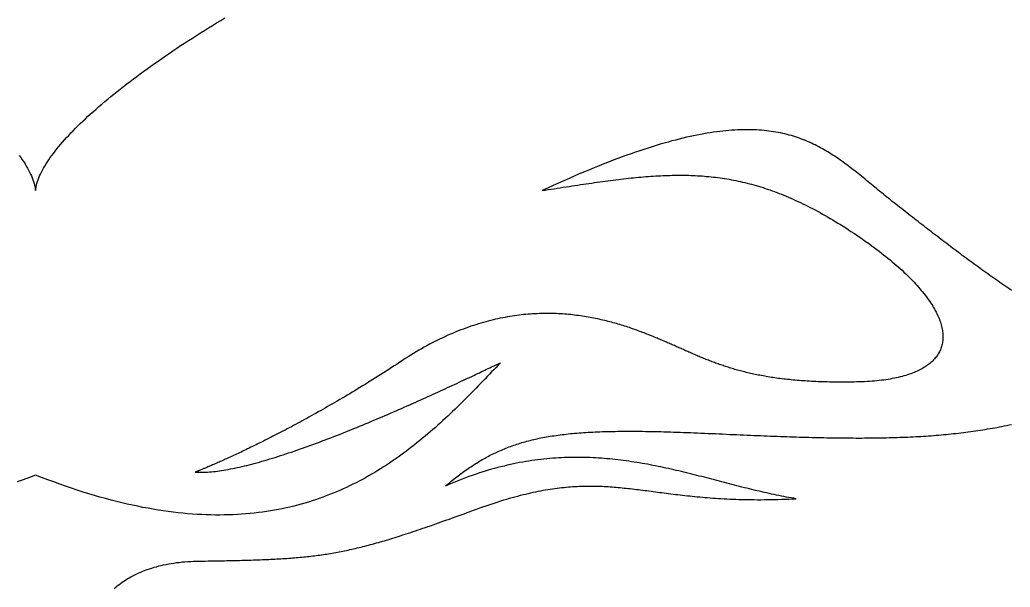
# Model space of a CAD drawing. Extents: x 5 to 105, y 2 to 136.
# Drawn here: x 54.73 to 72.32, y 102.6 to 112.68 of the extents above; entities that cross this region are included whole.
import ezdxf

# ---------------------------------------------------------------- set-up
doc = ezdxf.new("R2010")
doc.units = 0
doc.layers.get('0').update_dxf_attribs({"linetype": 'CONTINUOUS'})

msp = doc.modelspace()

# ---------------------------------------------------------------- linework, layer by layer
at = {"color": 7}
msp.add_lwpolyline([(55.0071, 109.6474), (55.0071, 109.6474)], close=True, dxfattribs=at)
for points in [[(55.0071, 109.647, 0), (55.0111, 109.678, 0), (55.0166, 109.709, 0), (55.0235, 109.741, 0), (55.0319, 109.773, 0), (55.0418, 109.806, 0), (55.0531, 109.839, 0), (55.0659, 109.873, 0), (55.08, 109.907, 0), (55.0955, 109.941, 0), (55.1125, 109.976, 0), (55.1307, 110.012, 0), (55.1503, 110.048, 0), (55.1713, 110.084, 0), (55.1935, 110.12, 0), (55.2171, 110.157, 0), (55.2419, 110.195, 0), (55.268, 110.233, 0), (55.2954, 110.271, 0), (55.324, 110.309, 0), (55.3538, 110.348, 0), (55.3849, 110.387, 0), (55.4171, 110.427, 0), (55.4506, 110.467, 0), (55.4851, 110.507, 0), (55.5209, 110.548, 0), (55.5578, 110.588, 0), (55.5958, 110.629, 0), (55.6349, 110.671, 0), (55.675, 110.712, 0), (55.7163, 110.754, 0), (55.7586, 110.796, 0), (55.802, 110.839, 0), (55.8464, 110.881, 0), (55.8919, 110.924, 0), (55.9383, 110.967, 0), (55.9857, 111.01, 0), (56.0341, 111.054, 0), (56.0834, 111.097, 0), (56.1337, 111.141, 0), (56.1849, 111.185, 0), (56.237, 111.229, 0), (56.2901, 111.274, 0), (56.344, 111.318, 0), (56.3987, 111.363, 0), (56.4544, 111.407, 0), (56.5108, 111.452, 0), (56.5681, 111.497, 0), (56.6262, 111.542, 0), (56.6851, 111.587, 0), (56.7447, 111.632, 0), (56.8052, 111.677, 0), (56.8663, 111.723, 0), (56.9282, 111.768, 0), (56.9908, 111.813, 0), (57.0542, 111.859, 0), (57.1182, 111.904, 0), (57.1829, 111.95, 0), (57.2482, 111.995, 0), (57.3142, 112.041, 0), (57.3808, 112.086, 0), (57.448, 112.132, 0), (57.5158, 112.177, 0), (57.5843, 112.223, 0), (57.6532, 112.268, 0), (57.7228, 112.313, 0), (57.7928, 112.358, 0), (57.8634, 112.404, 0), (57.9345, 112.449, 0), (58.0061, 112.494, 0), (58.0782, 112.538, 0), (58.1507, 112.583, 0), (58.2237, 112.628, 0), (58.2971, 112.672, 0), (58.371, 112.717, 0)], [(70.2239, 109.455, 0), (70.192, 109.481, 0), (70.1603, 109.506, 0), (70.1288, 109.531, 0), (70.0976, 109.556, 0), (70.0665, 109.581, 0), (70.0357, 109.607, 0), (70.005, 109.632, 0), (69.9746, 109.657, 0), (69.9442, 109.682, 0), (69.9141, 109.707, 0), (69.884, 109.731, 0), (69.8541, 109.756, 0), (69.8242, 109.781, 0), (69.7945, 109.805, 0), (69.7649, 109.829, 0), (69.7353, 109.854, 0), (69.7058, 109.878, 0), (69.6763, 109.902, 0), (69.6469, 109.925, 0), (69.6175, 109.949, 0), (69.5881, 109.972, 0), (69.5587, 109.996, 0), (69.5293, 110.019, 0), (69.4998, 110.041, 0), (69.4703, 110.064, 0), (69.4408, 110.087, 0), (69.4112, 110.109, 0), (69.3815, 110.131, 0), (69.3517, 110.152, 0), (69.3219, 110.174, 0), (69.2919, 110.195, 0), (69.2618, 110.216, 0), (69.2315, 110.236, 0), (69.2011, 110.257, 0), (69.1705, 110.277, 0), (69.1398, 110.297, 0), (69.1088, 110.316, 0), (69.0777, 110.335, 0), (69.0464, 110.354, 0), (69.0148, 110.372, 0), (68.983, 110.39, 0), (68.9509, 110.408, 0), (68.9186, 110.425, 0), (68.886, 110.442, 0), (68.8531, 110.459, 0), (68.82, 110.475, 0), (68.7865, 110.491, 0), (68.7526, 110.506, 0), (68.7185, 110.521, 0), (68.684, 110.535, 0), (68.6491, 110.549, 0), (68.6139, 110.563, 0), (68.5783, 110.576, 0), (68.5422, 110.589, 0), (68.5058, 110.601, 0), (68.4689, 110.612, 0), (68.4317, 110.624, 0), (68.3939, 110.634, 0), (68.3557, 110.644, 0), (68.3171, 110.654, 0), (68.2779, 110.663, 0), (68.2382, 110.672, 0), (68.1981, 110.68, 0), (68.1574, 110.687, 0), (68.1162, 110.694, 0), (68.0744, 110.7, 0), (68.0321, 110.706, 0), (67.9892, 110.711, 0), (67.9457, 110.716, 0), (67.9017, 110.72, 0), (67.857, 110.723, 0), (67.8117, 110.726, 0), (67.7657, 110.728, 0), (67.7192, 110.729, 0), (67.6719, 110.73, 0), (67.624, 110.73, 0), (67.5754, 110.73, 0), (67.5262, 110.728, 0), (67.4762, 110.726, 0), (67.4255, 110.724, 0), (67.374, 110.72, 0), (67.3218, 110.716, 0), (67.2689, 110.711, 0), (67.2152, 110.706, 0), (67.1607, 110.7, 0), (67.1054, 110.693, 0), (67.0493, 110.685, 0), (66.9924, 110.676, 0), (66.9347, 110.667, 0), (66.8761, 110.657, 0), (66.8167, 110.646, 0), (66.7564, 110.634, 0), (66.6952, 110.622, 0), (66.6331, 110.608, 0), (66.5701, 110.594, 0), (66.5062, 110.579, 0), (66.4414, 110.563, 0), (66.3756, 110.546, 0), (66.3089, 110.529, 0), (66.2412, 110.51, 0), (66.1726, 110.491, 0), (66.1029, 110.471, 0), (66.0323, 110.449, 0), (65.9606, 110.427, 0), (65.8879, 110.404, 0), (65.8141, 110.38, 0), (65.7394, 110.355, 0), (65.6635, 110.33, 0), (65.5866, 110.303, 0), (65.5085, 110.275, 0), (65.4294, 110.246, 0), (65.3492, 110.217, 0), (65.2678, 110.186, 0), (65.1853, 110.154, 0), (65.1016, 110.122, 0), (65.0168, 110.088, 0), (64.9308, 110.053, 0), (64.8436, 110.017, 0), (64.7552, 109.981, 0), (64.6656, 109.943, 0), (64.5748, 109.904, 0), (64.4827, 109.864, 0), (64.3894, 109.823, 0), (64.2948, 109.78, 0), (64.199, 109.737, 0), (64.1018, 109.693, 0), (64.0034, 109.647, 0)], [(54.7188, 110.271, 0), (54.7462, 110.233, 0), (54.7723, 110.195, 0), (54.7971, 110.157, 0), (54.8207, 110.12, 0), (54.8429, 110.084, 0), (54.8639, 110.048, 0), (54.8835, 110.012, 0), (54.9017, 109.976, 0), (54.9186, 109.941, 0), (54.9342, 109.907, 0), (54.9483, 109.873, 0), (54.961, 109.839, 0), (54.9723, 109.806, 0), (54.9822, 109.773, 0), (54.9906, 109.741, 0), (54.9976, 109.709, 0), (55.0031, 109.678, 0), (55.0071, 109.647, 0)], [(64.0034, 109.647, 0), (64.0583, 109.656, 0), (64.1128, 109.664, 0), (64.1669, 109.673, 0), (64.2207, 109.681, 0), (64.274, 109.689, 0), (64.3269, 109.698, 0), (64.3794, 109.706, 0), (64.4316, 109.714, 0), (64.4834, 109.722, 0), (64.5348, 109.73, 0), (64.5859, 109.737, 0), (64.6366, 109.745, 0), (64.687, 109.753, 0), (64.737, 109.76, 0), (64.7867, 109.767, 0), (64.836, 109.775, 0), (64.8851, 109.782, 0), (64.9338, 109.789, 0), (64.9822, 109.796, 0), (65.0303, 109.802, 0), (65.078, 109.809, 0), (65.1255, 109.815, 0), (65.1727, 109.822, 0), (65.2196, 109.828, 0), (65.2663, 109.834, 0), (65.3126, 109.839, 0), (65.3587, 109.845, 0), (65.4045, 109.851, 0), (65.4501, 109.856, 0), (65.4954, 109.861, 0), (65.5404, 109.866, 0), (65.5853, 109.871, 0), (65.6299, 109.875, 0), (65.6742, 109.88, 0), (65.7184, 109.884, 0), (65.7623, 109.888, 0), (65.806, 109.892, 0), (65.8495, 109.895, 0), (65.8928, 109.899, 0), (65.9359, 109.902, 0), (65.9788, 109.905, 0), (66.0215, 109.907, 0), (66.0641, 109.91, 0), (66.1065, 109.912, 0), (66.1487, 109.914, 0), (66.1908, 109.916, 0), (66.2327, 109.917, 0), (66.2744, 109.918, 0), (66.316, 109.919, 0), (66.3575, 109.92, 0), (66.3988, 109.921, 0), (66.44, 109.921, 0), (66.4811, 109.921, 0), (66.5221, 109.92, 0), (66.563, 109.92, 0), (66.6037, 109.919, 0), (66.6444, 109.917, 0), (66.685, 109.916, 0), (66.7254, 109.914, 0), (66.7659, 109.912, 0), (66.8062, 109.91, 0), (66.8464, 109.907, 0), (66.8866, 109.904, 0), (66.9268, 109.9, 0), (66.9668, 109.897, 0), (67.0069, 109.893, 0), (67.0469, 109.888, 0), (67.0868, 109.884, 0), (67.1268, 109.879, 0), (67.1667, 109.873, 0), (67.2066, 109.867, 0), (67.2464, 109.861, 0), (67.2863, 109.855, 0), (67.3262, 109.848, 0), (67.366, 109.841, 0), (67.4059, 109.833, 0), (67.4458, 109.825, 0), (67.4857, 109.817, 0), (67.5257, 109.808, 0), (67.5656, 109.799, 0), (67.6057, 109.79, 0), (67.6457, 109.78, 0), (67.6858, 109.77, 0), (67.726, 109.759, 0), (67.7662, 109.748, 0), (67.8065, 109.737, 0), (67.8469, 109.725, 0), (67.8873, 109.712, 0), (67.9279, 109.7, 0), (67.9685, 109.686, 0), (68.0092, 109.673, 0), (68.05, 109.659, 0), (68.0909, 109.644, 0), (68.1319, 109.629, 0), (68.1731, 109.614, 0), (68.2144, 109.598, 0), (68.2558, 109.582, 0), (68.2973, 109.565, 0), (68.339, 109.548, 0), (68.3808, 109.53, 0), (68.4228, 109.512, 0), (68.4649, 109.493, 0), (68.5072, 109.474, 0), (68.5497, 109.455, 0), (68.5924, 109.435, 0), (68.6352, 109.414, 0), (68.6782, 109.393, 0), (68.7214, 109.371, 0), (68.7648, 109.349, 0), (68.8084, 109.326, 0), (68.8522, 109.303, 0), (68.8962, 109.28, 0), (68.9405, 109.255, 0), (68.985, 109.231, 0), (69.0297, 109.205, 0), (69.0746, 109.18, 0), (69.1198, 109.153, 0), (69.1653, 109.126, 0), (69.2109, 109.099, 0), (69.2569, 109.071, 0), (69.3031, 109.042, 0), (69.3496, 109.013, 0), (69.3964, 108.983, 0), (69.4434, 108.953, 0), (69.4908, 108.922, 0), (69.5384, 108.891, 0), (69.5863, 108.859, 0)], [(72.3444, 107.871, 0), (72.3093, 107.895, 0), (72.2741, 107.919, 0), (72.2389, 107.943, 0), (72.2037, 107.967, 0), (72.1686, 107.992, 0), (72.1334, 108.016, 0), (72.0982, 108.041, 0), (72.063, 108.065, 0), (72.0279, 108.09, 0), (71.9927, 108.115, 0), (71.9576, 108.14, 0), (71.9225, 108.165, 0), (71.8874, 108.19, 0), (71.8523, 108.215, 0), (71.8172, 108.24, 0), (71.7821, 108.265, 0), (71.7471, 108.291, 0), (71.7121, 108.316, 0), (71.6771, 108.342, 0), (71.6422, 108.367, 0), (71.6072, 108.393, 0), (71.5724, 108.418, 0), (71.5375, 108.444, 0), (71.5027, 108.47, 0), (71.4679, 108.496, 0), (71.4331, 108.522, 0), (71.3984, 108.548, 0), (71.3638, 108.574, 0), (71.3292, 108.6, 0), (71.2946, 108.626, 0), (71.2601, 108.652, 0), (71.2256, 108.678, 0), (71.1912, 108.704, 0), (71.1568, 108.73, 0), (71.1225, 108.756, 0), (71.0883, 108.782, 0), (71.0541, 108.808, 0), (71.0199, 108.835, 0), (70.9859, 108.861, 0), (70.9519, 108.887, 0), (70.9179, 108.913, 0), (70.8841, 108.939, 0), (70.8503, 108.965, 0), (70.8165, 108.991, 0), (70.7829, 109.018, 0), (70.7493, 109.044, 0), (70.7158, 109.07, 0), (70.6824, 109.096, 0), (70.649, 109.122, 0), (70.6158, 109.148, 0), (70.5826, 109.174, 0), (70.5495, 109.199, 0), (70.5165, 109.225, 0), (70.4836, 109.251, 0), (70.4508, 109.277, 0), (70.4181, 109.303, 0), (70.3855, 109.328, 0), (70.353, 109.354, 0), (70.3205, 109.379, 0), (70.2882, 109.405, 0), (70.256, 109.43, 0), (70.2239, 109.455, 0)], [(69.5863, 108.859, 0), (69.6341, 108.827, 0), (69.681, 108.794, 0), (69.7272, 108.762, 0), (69.7727, 108.73, 0), (69.8174, 108.698, 0), (69.8613, 108.666, 0), (69.9045, 108.635, 0), (69.9469, 108.603, 0), (69.9886, 108.571, 0), (70.0296, 108.54, 0), (70.0697, 108.508, 0), (70.1092, 108.477, 0), (70.1478, 108.446, 0), (70.1858, 108.414, 0), (70.2229, 108.383, 0), (70.2593, 108.352, 0), (70.295, 108.321, 0), (70.3299, 108.291, 0), (70.3641, 108.26, 0), (70.3975, 108.23, 0), (70.4301, 108.199, 0), (70.462, 108.169, 0), (70.4932, 108.139, 0), (70.5236, 108.109, 0), (70.5532, 108.079, 0), (70.5821, 108.049, 0), (70.6103, 108.02, 0), (70.6377, 107.99, 0), (70.6643, 107.961, 0), (70.6902, 107.932, 0), (70.7153, 107.903, 0), (70.7397, 107.874, 0), (70.7633, 107.845, 0), (70.7862, 107.817, 0), (70.8084, 107.788, 0), (70.8297, 107.76, 0), (70.8504, 107.732, 0), (70.8702, 107.704, 0), (70.8894, 107.677, 0), (70.9077, 107.649, 0), (70.9254, 107.622, 0), (70.9422, 107.594, 0), (70.9583, 107.568, 0), (70.9737, 107.541, 0), (70.9883, 107.514, 0), (71.0022, 107.488, 0), (71.0153, 107.461, 0), (71.0277, 107.435, 0), (71.0393, 107.41, 0), (71.0502, 107.384, 0), (71.0603, 107.359, 0), (71.0696, 107.333, 0), (71.0783, 107.308, 0), (71.0861, 107.284, 0), (71.0932, 107.259, 0), (71.0996, 107.235, 0), (71.1052, 107.211, 0), (71.1101, 107.187, 0), (71.1142, 107.163, 0), (71.1176, 107.14, 0), (71.1202, 107.117, 0), (71.122, 107.094, 0), (71.1231, 107.071, 0), (71.1235, 107.048, 0), (71.1231, 107.026, 0), (71.122, 107.004, 0), (71.1201, 106.982, 0), (71.1175, 106.961, 0), (71.1141, 106.94, 0), (71.11, 106.919, 0), (71.1051, 106.898, 0), (71.0994, 106.878, 0), (71.0931, 106.858, 0), (71.0859, 106.838, 0), (71.0781, 106.818, 0), (71.0694, 106.799, 0), (71.0601, 106.78, 0), (71.0499, 106.761, 0), (71.0391, 106.743, 0), (71.0274, 106.724, 0), (71.0151, 106.706, 0), (71.0019, 106.689, 0), (70.9881, 106.672, 0), (70.9735, 106.655, 0), (70.9581, 106.638, 0), (70.942, 106.621, 0), (70.9251, 106.605, 0), (70.9075, 106.59, 0), (70.8892, 106.574, 0), (70.87, 106.559, 0), (70.8502, 106.544, 0), (70.8296, 106.53, 0), (70.8082, 106.515, 0), (70.7861, 106.502, 0), (70.7633, 106.488, 0), (70.7397, 106.475, 0), (70.7154, 106.462, 0), (70.6903, 106.45, 0), (70.6644, 106.437, 0), (70.6379, 106.426, 0), (70.6105, 106.414, 0), (70.5824, 106.403, 0), (70.5536, 106.392, 0), (70.524, 106.382, 0), (70.4937, 106.372, 0), (70.4627, 106.362, 0), (70.4308, 106.353, 0), (70.3983, 106.344, 0), (70.365, 106.335, 0), (70.3309, 106.327, 0), (70.2961, 106.319, 0), (70.2606, 106.312, 0), (70.2243, 106.305, 0), (70.1872, 106.298, 0), (70.1494, 106.292, 0), (70.1109, 106.286, 0), (70.0716, 106.28, 0), (70.0316, 106.275, 0), (69.9908, 106.27, 0), (69.9493, 106.266, 0), (69.907, 106.262, 0), (69.864, 106.259, 0), (69.8202, 106.256, 0), (69.7757, 106.253, 0), (69.7305, 106.251, 0), (69.6845, 106.249, 0), (69.6377, 106.247, 0)], [(66.1316, 106.988, 0), (66.1108, 106.997, 0), (66.0898, 107.005, 0), (66.0684, 107.014, 0), (66.0467, 107.023, 0), (66.0247, 107.033, 0), (66.0025, 107.042, 0), (65.98, 107.051, 0), (65.9571, 107.06, 0), (65.934, 107.07, 0), (65.9106, 107.079, 0), (65.887, 107.088, 0), (65.863, 107.098, 0), (65.8388, 107.107, 0), (65.8143, 107.117, 0), (65.7895, 107.126, 0), (65.7644, 107.136, 0), (65.7391, 107.145, 0), (65.7134, 107.155, 0), (65.6875, 107.164, 0), (65.6614, 107.174, 0), (65.6349, 107.183, 0), (65.6082, 107.192, 0), (65.5812, 107.202, 0), (65.554, 107.211, 0), (65.5265, 107.22, 0), (65.4987, 107.229, 0), (65.4706, 107.238, 0), (65.4423, 107.247, 0), (65.4137, 107.256, 0), (65.3849, 107.265, 0), (65.3558, 107.274, 0), (65.3265, 107.282, 0), (65.2969, 107.291, 0), (65.267, 107.299, 0), (65.2369, 107.307, 0), (65.2065, 107.315, 0), (65.1759, 107.323, 0), (65.145, 107.331, 0), (65.1138, 107.339, 0), (65.0824, 107.346, 0), (65.0508, 107.353, 0), (65.0189, 107.36, 0), (64.9868, 107.367, 0), (64.9544, 107.374, 0), (64.9218, 107.381, 0), (64.889, 107.387, 0), (64.8559, 107.393, 0), (64.8225, 107.399, 0), (64.7889, 107.405, 0), (64.7551, 107.411, 0), (64.7211, 107.416, 0), (64.6868, 107.421, 0), (64.6522, 107.426, 0), (64.6175, 107.43, 0), (64.5825, 107.434, 0), (64.5472, 107.438, 0), (64.5118, 107.442, 0), (64.4761, 107.446, 0), (64.4402, 107.449, 0), (64.404, 107.452, 0), (64.3677, 107.454, 0), (64.3311, 107.457, 0), (64.2943, 107.459, 0), (64.2572, 107.46, 0), (64.22, 107.462, 0), (64.1825, 107.462, 0), (64.1448, 107.463, 0), (64.1069, 107.463, 0), (64.0688, 107.463, 0), (64.0304, 107.463, 0), (63.9918, 107.462, 0), (63.9531, 107.461, 0), (63.9141, 107.459, 0), (63.8749, 107.458, 0), (63.8355, 107.455, 0), (63.7958, 107.453, 0), (63.756, 107.449, 0), (63.716, 107.446, 0), (63.6758, 107.442, 0), (63.6353, 107.437, 0), (63.5947, 107.433, 0), (63.5538, 107.427, 0), (63.5128, 107.422, 0), (63.4715, 107.416, 0), (63.4301, 107.409, 0), (63.3884, 107.402, 0), (63.3466, 107.394, 0), (63.3046, 107.386, 0), (63.2623, 107.378, 0), (63.2199, 107.369, 0), (63.1773, 107.359, 0), (63.1345, 107.349, 0), (63.0915, 107.339, 0), (63.0483, 107.328, 0), (63.005, 107.316, 0), (62.9614, 107.304, 0), (62.9177, 107.291, 0), (62.8738, 107.278, 0), (62.8297, 107.264, 0), (62.7854, 107.25, 0), (62.7409, 107.235, 0), (62.6963, 107.22, 0), (62.6515, 107.204, 0), (62.6065, 107.187, 0), (62.5613, 107.17, 0), (62.516, 107.152, 0), (62.4704, 107.134, 0), (62.4247, 107.115, 0), (62.3789, 107.095, 0), (62.3328, 107.075, 0), (62.2866, 107.054, 0), (62.2403, 107.032, 0), (62.1937, 107.01, 0), (62.147, 106.987, 0), (62.1002, 106.964, 0), (62.0531, 106.94, 0), (62.006, 106.915, 0), (61.9586, 106.889, 0), (61.9111, 106.863, 0), (61.8634, 106.836, 0), (61.8156, 106.809, 0), (61.7676, 106.78, 0), (61.7195, 106.751, 0), (61.6712, 106.721, 0), (61.6228, 106.691, 0), (61.5742, 106.66, 0), (61.5254, 106.628, 0)], [(69.6377, 106.247, 0), (69.5909, 106.246, 0), (69.5445, 106.245, 0), (69.4986, 106.245, 0), (69.4533, 106.244, 0), (69.4084, 106.244, 0), (69.364, 106.243, 0), (69.32, 106.243, 0), (69.2766, 106.243, 0), (69.2336, 106.243, 0), (69.191, 106.244, 0), (69.149, 106.244, 0), (69.1074, 106.245, 0), (69.0662, 106.246, 0), (69.0255, 106.247, 0), (68.9852, 106.248, 0), (68.9453, 106.249, 0), (68.9059, 106.251, 0), (68.8669, 106.253, 0), (68.8283, 106.254, 0), (68.7902, 106.256, 0), (68.7524, 106.258, 0), (68.7151, 106.261, 0), (68.6781, 106.263, 0), (68.6416, 106.265, 0), (68.6054, 106.268, 0), (68.5697, 106.271, 0), (68.5343, 106.274, 0), (68.4993, 106.277, 0), (68.4647, 106.28, 0), (68.4304, 106.283, 0), (68.3965, 106.287, 0), (68.363, 106.29, 0), (68.3298, 106.294, 0), (68.297, 106.298, 0), (68.2645, 106.302, 0), (68.2324, 106.306, 0), (68.2006, 106.31, 0), (68.1691, 106.314, 0), (68.138, 106.319, 0), (68.1072, 106.323, 0), (68.0767, 106.328, 0), (68.0465, 106.333, 0), (68.0166, 106.338, 0), (67.987, 106.343, 0), (67.9578, 106.348, 0), (67.9288, 106.353, 0), (67.9001, 106.358, 0), (67.8717, 106.364, 0), (67.8436, 106.369, 0), (67.8157, 106.375, 0), (67.7881, 106.38, 0), (67.7608, 106.386, 0), (67.7338, 106.392, 0), (67.707, 106.398, 0), (67.6805, 106.404, 0), (67.6542, 106.41, 0), (67.6281, 106.417, 0), (67.6023, 106.423, 0), (67.5768, 106.429, 0), (67.5514, 106.436, 0), (67.5263, 106.443, 0), (67.5014, 106.449, 0), (67.4767, 106.456, 0), (67.4523, 106.463, 0), (67.428, 106.47, 0), (67.4039, 106.477, 0), (67.3801, 106.484, 0), (67.3564, 106.491, 0), (67.3329, 106.498, 0), (67.3096, 106.506, 0), (67.2865, 106.513, 0), (67.2635, 106.52, 0), (67.2407, 106.528, 0), (67.2181, 106.536, 0), (67.1957, 106.543, 0), (67.1734, 106.551, 0), (67.1512, 106.559, 0), (67.1292, 106.566, 0), (67.1073, 106.574, 0), (67.0856, 106.582, 0), (67.064, 106.59, 0), (67.0425, 106.598, 0), (67.0212, 106.606, 0), (66.9999, 106.614, 0), (66.9788, 106.623, 0), (66.9578, 106.631, 0), (66.9369, 106.639, 0), (66.9161, 106.647, 0), (66.8953, 106.656, 0), (66.8747, 106.664, 0), (66.8542, 106.672, 0), (66.8337, 106.681, 0), (66.8133, 106.689, 0), (66.793, 106.698, 0), (66.7727, 106.707, 0), (66.7526, 106.715, 0), (66.7324, 106.724, 0), (66.7123, 106.732, 0), (66.6923, 106.741, 0), (66.6723, 106.75, 0), (66.6524, 106.758, 0), (66.6324, 106.767, 0), (66.6125, 106.776, 0), (66.5927, 106.785, 0), (66.5728, 106.793, 0), (66.553, 106.802, 0), (66.5332, 106.811, 0), (66.5134, 106.82, 0), (66.4935, 106.829, 0), (66.4737, 106.838, 0), (66.4539, 106.846, 0), (66.434, 106.855, 0), (66.4142, 106.864, 0), (66.3943, 106.873, 0), (66.3744, 106.882, 0), (66.3544, 106.891, 0), (66.3345, 106.9, 0), (66.3144, 106.908, 0), (66.2944, 106.917, 0), (66.2743, 106.926, 0), (66.2541, 106.935, 0), (66.2339, 106.944, 0), (66.2136, 106.953, 0), (66.1932, 106.961, 0), (66.1728, 106.97, 0), (66.1522, 106.979, 0), (66.1316, 106.988, 0)], [(61.5254, 106.628, 0), (61.4767, 106.596, 0), (61.4281, 106.564, 0), (61.3797, 106.532, 0), (61.3315, 106.501, 0), (61.2835, 106.47, 0), (61.2357, 106.439, 0), (61.188, 106.409, 0), (61.1405, 106.378, 0), (61.0933, 106.348, 0), (61.0462, 106.319, 0), (60.9994, 106.289, 0), (60.9527, 106.26, 0), (60.9062, 106.231, 0), (60.86, 106.203, 0), (60.814, 106.175, 0), (60.7682, 106.147, 0), (60.7226, 106.119, 0), (60.6773, 106.091, 0), (60.6321, 106.064, 0), (60.5872, 106.037, 0), (60.5426, 106.01, 0), (60.4982, 105.984, 0), (60.454, 105.958, 0), (60.4101, 105.932, 0), (60.3664, 105.907, 0), (60.323, 105.881, 0), (60.2798, 105.856, 0), (60.2369, 105.831, 0), (60.1943, 105.807, 0), (60.1519, 105.783, 0), (60.1098, 105.759, 0), (60.068, 105.735, 0), (60.0264, 105.712, 0), (59.9851, 105.688, 0), (59.9442, 105.665, 0), (59.9035, 105.643, 0), (59.863, 105.62, 0), (59.8229, 105.598, 0), (59.7831, 105.577, 0), (59.7436, 105.555, 0), (59.7044, 105.534, 0), (59.6655, 105.513, 0), (59.6269, 105.492, 0), (59.5886, 105.471, 0), (59.5507, 105.451, 0), (59.513, 105.431, 0), (59.4757, 105.411, 0), (59.4387, 105.392, 0), (59.4021, 105.373, 0), (59.3657, 105.354, 0), (59.3298, 105.335, 0), (59.2941, 105.316, 0), (59.2588, 105.298, 0), (59.2239, 105.28, 0), (59.1893, 105.263, 0), (59.1551, 105.245, 0), (59.1212, 105.228, 0), (59.0877, 105.211, 0), (59.0545, 105.195, 0), (59.0217, 105.178, 0), (58.9893, 105.162, 0), (58.9573, 105.146, 0), (58.9256, 105.131, 0), (58.8944, 105.115, 0), (58.8635, 105.1, 0), (58.833, 105.085, 0), (58.8029, 105.071, 0), (58.7732, 105.056, 0), (58.7439, 105.042, 0), (58.715, 105.028, 0), (58.6865, 105.015, 0), (58.6584, 105.001, 0), (58.6307, 104.988, 0), (58.6035, 104.976, 0), (58.5766, 104.963, 0), (58.5502, 104.951, 0), (58.5242, 104.938, 0), (58.4987, 104.927, 0), (58.4735, 104.915, 0), (58.4489, 104.904, 0), (58.4246, 104.893, 0), (58.4008, 104.882, 0), (58.3775, 104.871, 0), (58.3546, 104.861, 0), (58.3321, 104.851, 0), (58.3101, 104.841, 0), (58.2886, 104.831, 0), (58.2675, 104.822, 0), (58.2469, 104.813, 0), (58.2268, 104.804, 0), (58.2071, 104.795, 0), (58.188, 104.787, 0), (58.1693, 104.779, 0), (58.1511, 104.771, 0), (58.1334, 104.763, 0), (58.1161, 104.756, 0), (58.0994, 104.749, 0), (58.0832, 104.742, 0), (58.0674, 104.735, 0), (58.0522, 104.728, 0), (58.0375, 104.722, 0), (58.0233, 104.716, 0), (58.0096, 104.71, 0), (57.9964, 104.705, 0), (57.9838, 104.7, 0), (57.9716, 104.695, 0), (57.96, 104.69, 0), (57.949, 104.685, 0), (57.9385, 104.681, 0), (57.9285, 104.677, 0), (57.919, 104.673, 0), (57.9101, 104.67, 0), (57.9018, 104.666, 0), (57.894, 104.663, 0), (57.8867, 104.66, 0), (57.8801, 104.657, 0), (57.8739, 104.655, 0), (57.8684, 104.653, 0), (57.8634, 104.651, 0), (57.859, 104.649, 0), (57.8552, 104.648, 0), (57.8519, 104.646, 0), (57.8493, 104.645, 0), (57.8472, 104.645, 0), (57.8457, 104.644, 0), (57.8448, 104.644, 0), (57.8445, 104.643, 0)], [(63.2629, 106.587, 0), (63.2245, 106.546, 0), (63.1859, 106.505, 0), (63.1471, 106.464, 0), (63.1082, 106.423, 0), (63.0692, 106.382, 0), (63.0299, 106.341, 0), (62.9905, 106.3, 0), (62.9509, 106.259, 0), (62.911, 106.217, 0), (62.871, 106.176, 0), (62.8308, 106.134, 0), (62.7904, 106.093, 0), (62.7497, 106.052, 0), (62.7088, 106.01, 0), (62.6677, 105.969, 0), (62.6264, 105.927, 0), (62.5848, 105.886, 0), (62.5429, 105.845, 0), (62.5008, 105.804, 0), (62.4584, 105.763, 0), (62.4157, 105.722, 0), (62.3728, 105.681, 0), (62.3296, 105.64, 0), (62.2861, 105.6, 0), (62.2423, 105.559, 0), (62.1981, 105.519, 0), (62.1537, 105.479, 0), (62.109, 105.439, 0), (62.0639, 105.4, 0), (62.0185, 105.36, 0), (61.9727, 105.321, 0), (61.9267, 105.282, 0), (61.8802, 105.244, 0), (61.8334, 105.205, 0), (61.7863, 105.167, 0), (61.7387, 105.129, 0), (61.6908, 105.092, 0), (61.6425, 105.055, 0), (61.5938, 105.018, 0), (61.5447, 104.981, 0), (61.4952, 104.945, 0), (61.4453, 104.909, 0), (61.395, 104.874, 0), (61.3443, 104.839, 0), (61.2931, 104.804, 0), (61.2415, 104.77, 0), (61.1894, 104.737, 0), (61.1369, 104.703, 0), (61.084, 104.671, 0), (61.0306, 104.638, 0), (60.9767, 104.607, 0), (60.9223, 104.575, 0), (60.8674, 104.544, 0), (60.8121, 104.514, 0), (60.7563, 104.484, 0), (60.6999, 104.455, 0), (60.6431, 104.427, 0), (60.5857, 104.399, 0), (60.5278, 104.371, 0), (60.4694, 104.344, 0), (60.4104, 104.318, 0), (60.3509, 104.293, 0), (60.2909, 104.268, 0), (60.2303, 104.243, 0), (60.1691, 104.22, 0), (60.1074, 104.197, 0), (60.0451, 104.175, 0), (59.9822, 104.153, 0), (59.9188, 104.132, 0), (59.8547, 104.112, 0), (59.79, 104.093, 0), (59.7247, 104.074, 0), (59.6589, 104.056, 0), (59.5923, 104.039, 0), (59.5252, 104.023, 0), (59.4574, 104.008, 0), (59.389, 103.993, 0), (59.32, 103.979, 0), (59.2503, 103.966, 0), (59.1799, 103.954, 0), (59.1088, 103.943, 0), (59.0371, 103.933, 0), (58.9647, 103.923, 0), (58.8917, 103.915, 0), (58.8179, 103.907, 0), (58.7434, 103.901, 0), (58.6682, 103.895, 0), (58.5923, 103.89, 0), (58.5157, 103.886, 0), (58.4384, 103.884, 0), (58.3603, 103.882, 0), (58.2815, 103.881, 0), (58.202, 103.881, 0), (58.1217, 103.883, 0), (58.0406, 103.885, 0), (57.9588, 103.889, 0), (57.8762, 103.893, 0), (57.7928, 103.899, 0), (57.7086, 103.905, 0), (57.6237, 103.913, 0), (57.5379, 103.922, 0), (57.4514, 103.932, 0), (57.364, 103.943, 0), (57.2758, 103.956, 0), (57.1868, 103.969, 0), (57.0969, 103.984, 0), (57.0063, 104, 0), (56.9147, 104.017, 0), (56.8224, 104.036, 0), (56.7291, 104.055, 0), (56.635, 104.076, 0), (56.5401, 104.099, 0), (56.4442, 104.122, 0), (56.3475, 104.147, 0), (56.2499, 104.173, 0), (56.1514, 104.2, 0), (56.052, 104.229, 0), (55.9517, 104.259, 0), (55.8504, 104.29, 0), (55.7483, 104.323, 0), (55.6452, 104.357, 0), (55.5411, 104.393, 0), (55.4362, 104.43, 0), (55.3302, 104.468, 0), (55.2234, 104.508, 0), (55.1155, 104.549, 0), (55.0067, 104.592, 0)], [(57.8445, 104.643, 0), (57.8735, 104.642, 0), (57.9033, 104.641, 0), (57.9337, 104.64, 0), (57.9649, 104.64, 0), (57.9968, 104.641, 0), (58.0294, 104.642, 0), (58.0626, 104.644, 0), (58.0965, 104.647, 0), (58.131, 104.65, 0), (58.1661, 104.653, 0), (58.2019, 104.657, 0), (58.2383, 104.662, 0), (58.2753, 104.667, 0), (58.3128, 104.672, 0), (58.3509, 104.678, 0), (58.3896, 104.685, 0), (58.4289, 104.692, 0), (58.4686, 104.699, 0), (58.5089, 104.707, 0), (58.5497, 104.716, 0), (58.591, 104.724, 0), (58.6327, 104.734, 0), (58.675, 104.743, 0), (58.7177, 104.754, 0), (58.7608, 104.764, 0), (58.8044, 104.775, 0), (58.8484, 104.787, 0), (58.8928, 104.798, 0), (58.9376, 104.811, 0), (58.9828, 104.823, 0), (59.0283, 104.836, 0), (59.0743, 104.849, 0), (59.1205, 104.863, 0), (59.1671, 104.877, 0), (59.2141, 104.891, 0), (59.2613, 104.906, 0), (59.3088, 104.921, 0), (59.3567, 104.936, 0), (59.4048, 104.952, 0), (59.4531, 104.967, 0), (59.5017, 104.984, 0), (59.5506, 105, 0), (59.5997, 105.017, 0), (59.6489, 105.034, 0), (59.6984, 105.051, 0), (59.7481, 105.069, 0), (59.7979, 105.086, 0), (59.8479, 105.104, 0), (59.8981, 105.122, 0), (59.9484, 105.141, 0), (59.9988, 105.159, 0), (60.0494, 105.178, 0), (60.1, 105.197, 0), (60.1507, 105.217, 0), (60.2015, 105.236, 0), (60.2524, 105.255, 0), (60.3033, 105.275, 0), (60.3543, 105.295, 0), (60.4053, 105.315, 0), (60.4563, 105.335, 0), (60.5073, 105.356, 0), (60.5583, 105.376, 0), (60.6093, 105.397, 0), (60.6602, 105.417, 0), (60.7111, 105.438, 0), (60.7619, 105.459, 0), (60.8127, 105.48, 0), (60.8634, 105.501, 0), (60.914, 105.522, 0), (60.9645, 105.543, 0), (61.0148, 105.564, 0), (61.065, 105.585, 0), (61.1151, 105.607, 0), (61.165, 105.628, 0), (61.2148, 105.649, 0), (61.2644, 105.67, 0), (61.3138, 105.692, 0), (61.3629, 105.713, 0), (61.4119, 105.734, 0), (61.4606, 105.756, 0), (61.5091, 105.777, 0), (61.5573, 105.798, 0), (61.6053, 105.819, 0), (61.6529, 105.84, 0), (61.7003, 105.861, 0), (61.7474, 105.882, 0), (61.7942, 105.903, 0), (61.8406, 105.924, 0), (61.8867, 105.945, 0), (61.9324, 105.966, 0), (61.9778, 105.986, 0), (62.0228, 106.007, 0), (62.0674, 106.027, 0), (62.1116, 106.047, 0), (62.1553, 106.067, 0), (62.1987, 106.087, 0), (62.2416, 106.107, 0), (62.284, 106.126, 0), (62.326, 106.146, 0), (62.3676, 106.165, 0), (62.4086, 106.184, 0), (62.4491, 106.203, 0), (62.4891, 106.221, 0), (62.5286, 106.24, 0), (62.5675, 106.258, 0), (62.6059, 106.276, 0), (62.6437, 106.294, 0), (62.681, 106.311, 0), (62.7177, 106.328, 0), (62.7537, 106.345, 0), (62.7892, 106.362, 0), (62.824, 106.378, 0), (62.8582, 106.395, 0), (62.8917, 106.41, 0), (62.9246, 106.426, 0), (62.9568, 106.441, 0), (62.9883, 106.456, 0), (63.0191, 106.471, 0), (63.0492, 106.485, 0), (63.0786, 106.499, 0), (63.1072, 106.513, 0), (63.1351, 106.526, 0), (63.1622, 106.539, 0), (63.1886, 106.551, 0), (63.2142, 106.564, 0), (63.239, 106.575, 0), (63.2629, 106.587, 0)], [(62.2862, 104.395, 0), (62.3119, 104.417, 0), (62.3376, 104.438, 0), (62.3631, 104.459, 0), (62.3885, 104.48, 0), (62.4139, 104.5, 0), (62.4392, 104.52, 0), (62.4645, 104.54, 0), (62.4897, 104.56, 0), (62.5149, 104.579, 0), (62.54, 104.598, 0), (62.5651, 104.617, 0), (62.5901, 104.635, 0), (62.6152, 104.653, 0), (62.6402, 104.671, 0), (62.6653, 104.689, 0), (62.6903, 104.706, 0), (62.7153, 104.723, 0), (62.7404, 104.74, 0), (62.7654, 104.757, 0), (62.7905, 104.773, 0), (62.8156, 104.789, 0), (62.8408, 104.805, 0), (62.866, 104.82, 0), (62.8912, 104.836, 0), (62.9166, 104.851, 0), (62.9419, 104.865, 0), (62.9674, 104.88, 0), (62.9929, 104.894, 0), (63.0185, 104.908, 0), (63.0442, 104.922, 0), (63.07, 104.936, 0), (63.0959, 104.949, 0), (63.1218, 104.962, 0), (63.148, 104.975, 0), (63.1742, 104.988, 0), (63.2005, 105, 0), (63.227, 105.012, 0), (63.2537, 105.024, 0), (63.2804, 105.036, 0), (63.3074, 105.047, 0), (63.3344, 105.058, 0), (63.3617, 105.069, 0), (63.3891, 105.08, 0), (63.4167, 105.091, 0), (63.4445, 105.101, 0), (63.4725, 105.111, 0), (63.5006, 105.121, 0), (63.529, 105.131, 0), (63.5576, 105.14, 0), (63.5864, 105.149, 0), (63.6154, 105.158, 0), (63.6446, 105.167, 0), (63.6741, 105.176, 0), (63.7038, 105.184, 0), (63.7338, 105.192, 0), (63.764, 105.2, 0), (63.7945, 105.208, 0), (63.8253, 105.216, 0), (63.8563, 105.223, 0), (63.8876, 105.23, 0), (63.9192, 105.237, 0), (63.9511, 105.244, 0), (63.9833, 105.251, 0), (64.0157, 105.257, 0), (64.0485, 105.263, 0), (64.0817, 105.269, 0), (64.1151, 105.275, 0), (64.1489, 105.281, 0), (64.183, 105.286, 0), (64.2174, 105.291, 0), (64.2522, 105.296, 0), (64.2874, 105.301, 0), (64.3229, 105.306, 0), (64.3587, 105.31, 0), (64.395, 105.315, 0), (64.4316, 105.319, 0), (64.4687, 105.323, 0), (64.5061, 105.327, 0), (64.5439, 105.33, 0), (64.5821, 105.334, 0), (64.6208, 105.337, 0), (64.6598, 105.34, 0), (64.6993, 105.343, 0), (64.7392, 105.346, 0), (64.7796, 105.349, 0), (64.8204, 105.351, 0), (64.8616, 105.354, 0), (64.9033, 105.356, 0), (64.9455, 105.358, 0), (64.9881, 105.36, 0), (65.0312, 105.361, 0), (65.0748, 105.363, 0), (65.1189, 105.364, 0), (65.1635, 105.365, 0), (65.2086, 105.367, 0), (65.2542, 105.368, 0), (65.3003, 105.368, 0), (65.3469, 105.369, 0), (65.3941, 105.37, 0), (65.4418, 105.37, 0), (65.49, 105.37, 0), (65.5388, 105.37, 0), (65.5881, 105.37, 0), (65.638, 105.37, 0), (65.6884, 105.37, 0), (65.7394, 105.369, 0), (65.791, 105.369, 0), (65.8432, 105.368, 0), (65.896, 105.367, 0), (65.9494, 105.366, 0), (66.0034, 105.365, 0), (66.0579, 105.364, 0), (66.1131, 105.363, 0), (66.169, 105.361, 0), (66.2254, 105.36, 0), (66.2825, 105.358, 0), (66.3402, 105.356, 0), (66.3986, 105.354, 0), (66.4576, 105.352, 0), (66.5173, 105.35, 0), (66.5777, 105.348, 0), (66.6387, 105.346, 0), (66.7004, 105.343, 0), (66.7628, 105.341, 0), (66.8259, 105.338, 0), (66.8897, 105.335, 0), (66.9542, 105.332, 0)], [(66.9542, 105.332, 0), (67.0189, 105.329, 0), (67.0831, 105.327, 0), (67.147, 105.324, 0), (67.2106, 105.321, 0), (67.2737, 105.318, 0), (67.3365, 105.315, 0), (67.3989, 105.313, 0), (67.4609, 105.31, 0), (67.5226, 105.307, 0), (67.5839, 105.305, 0), (67.6449, 105.302, 0), (67.7055, 105.299, 0), (67.7658, 105.297, 0), (67.8257, 105.294, 0), (67.8853, 105.292, 0), (67.9445, 105.29, 0), (68.0034, 105.287, 0), (68.062, 105.285, 0), (68.1203, 105.283, 0), (68.1782, 105.281, 0), (68.2358, 105.279, 0), (68.2931, 105.277, 0), (68.3501, 105.275, 0), (68.4067, 105.273, 0), (68.4631, 105.271, 0), (68.5191, 105.269, 0), (68.5749, 105.267, 0), (68.6303, 105.266, 0), (68.6855, 105.264, 0), (68.7403, 105.263, 0), (68.7949, 105.261, 0), (68.8492, 105.26, 0), (68.9031, 105.259, 0), (68.9569, 105.257, 0), (69.0103, 105.256, 0), (69.0635, 105.255, 0), (69.1164, 105.254, 0), (69.169, 105.253, 0), (69.2214, 105.252, 0), (69.2735, 105.252, 0), (69.3253, 105.251, 0), (69.3769, 105.251, 0), (69.4282, 105.25, 0), (69.4793, 105.25, 0), (69.5302, 105.25, 0), (69.5808, 105.249, 0), (69.6312, 105.249, 0), (69.6813, 105.249, 0), (69.7312, 105.25, 0), (69.7809, 105.25, 0), (69.8303, 105.25, 0), (69.8795, 105.251, 0), (69.9285, 105.251, 0), (69.9773, 105.252, 0), (70.0259, 105.253, 0), (70.0743, 105.254, 0), (70.1225, 105.255, 0), (70.1704, 105.256, 0), (70.2182, 105.257, 0), (70.2658, 105.258, 0), (70.3131, 105.26, 0), (70.3603, 105.262, 0), (70.4073, 105.263, 0), (70.4541, 105.265, 0), (70.5008, 105.267, 0), (70.5472, 105.269, 0), (70.5935, 105.272, 0), (70.6396, 105.274, 0), (70.6856, 105.277, 0), (70.7313, 105.279, 0), (70.777, 105.282, 0), (70.8224, 105.285, 0), (70.8677, 105.288, 0), (70.9129, 105.291, 0), (70.9579, 105.295, 0), (71.0028, 105.298, 0), (71.0475, 105.302, 0), (71.0921, 105.306, 0), (71.1365, 105.31, 0), (71.1809, 105.314, 0), (71.2251, 105.318, 0), (71.2691, 105.323, 0), (71.3131, 105.327, 0), (71.3569, 105.332, 0), (71.4006, 105.337, 0), (71.4442, 105.342, 0), (71.4877, 105.347, 0), (71.5311, 105.353, 0), (71.5744, 105.358, 0), (71.6175, 105.364, 0), (71.6606, 105.37, 0), (71.7036, 105.376, 0), (71.7465, 105.383, 0), (71.7893, 105.389, 0), (71.8321, 105.396, 0), (71.8747, 105.403, 0), (71.9173, 105.41, 0), (71.9598, 105.417, 0), (72.0022, 105.424, 0), (72.0446, 105.432, 0), (72.0869, 105.439, 0), (72.1291, 105.447, 0), (72.1713, 105.456, 0), (72.2134, 105.464, 0), (72.2555, 105.472, 0), (72.2975, 105.481, 0), (72.3395, 105.49, 0)], [(68.5171, 104.17, 0), (68.4733, 104.178, 0), (68.4296, 104.185, 0), (68.3859, 104.193, 0), (68.3422, 104.201, 0), (68.2985, 104.209, 0), (68.2548, 104.217, 0), (68.2111, 104.226, 0), (68.1674, 104.235, 0), (68.1236, 104.244, 0), (68.0799, 104.254, 0), (68.0361, 104.263, 0), (67.9924, 104.273, 0), (67.9486, 104.283, 0), (67.9048, 104.293, 0), (67.8609, 104.303, 0), (67.8171, 104.313, 0), (67.7732, 104.324, 0), (67.7293, 104.335, 0), (67.6853, 104.345, 0), (67.6413, 104.356, 0), (67.5973, 104.367, 0), (67.5533, 104.378, 0), (67.5092, 104.39, 0), (67.465, 104.401, 0), (67.4208, 104.412, 0), (67.3766, 104.424, 0), (67.3323, 104.435, 0), (67.288, 104.447, 0), (67.2436, 104.458, 0), (67.1992, 104.47, 0), (67.1547, 104.482, 0), (67.1101, 104.493, 0), (67.0655, 104.505, 0), (67.0209, 104.516, 0), (66.9761, 104.528, 0), (66.9313, 104.54, 0), (66.8864, 104.551, 0), (66.8415, 104.563, 0), (66.7964, 104.574, 0), (66.7513, 104.586, 0), (66.7061, 104.597, 0), (66.6609, 104.609, 0), (66.6155, 104.62, 0), (66.5701, 104.631, 0), (66.5245, 104.642, 0), (66.4789, 104.653, 0), (66.4332, 104.664, 0), (66.3874, 104.675, 0), (66.3415, 104.685, 0), (66.2955, 104.696, 0), (66.2494, 104.706, 0), (66.2032, 104.716, 0), (66.1569, 104.726, 0), (66.1105, 104.736, 0), (66.064, 104.745, 0), (66.0174, 104.755, 0), (65.9706, 104.764, 0), (65.9237, 104.773, 0), (65.8768, 104.782, 0), (65.8297, 104.79, 0), (65.7824, 104.799, 0), (65.7351, 104.807, 0), (65.6876, 104.815, 0), (65.64, 104.822, 0), (65.5923, 104.829, 0), (65.5444, 104.836, 0), (65.4964, 104.843, 0), (65.4483, 104.85, 0), (65.4, 104.856, 0), (65.3516, 104.862, 0), (65.303, 104.867, 0), (65.2543, 104.872, 0), (65.2054, 104.877, 0), (65.1564, 104.882, 0), (65.1072, 104.886, 0), (65.0579, 104.889, 0), (65.0084, 104.893, 0), (64.9588, 104.896, 0), (64.909, 104.898, 0), (64.859, 104.901, 0), (64.8089, 104.903, 0), (64.7586, 104.904, 0), (64.7081, 104.905, 0), (64.6575, 104.905, 0), (64.6067, 104.905, 0), (64.5557, 104.905, 0), (64.5045, 104.904, 0), (64.4532, 104.903, 0), (64.4016, 104.901, 0), (64.3499, 104.899, 0), (64.298, 104.896, 0), (64.2459, 104.893, 0), (64.1936, 104.889, 0), (64.1412, 104.885, 0), (64.0885, 104.88, 0), (64.0356, 104.875, 0), (63.9825, 104.869, 0), (63.9292, 104.862, 0), (63.8758, 104.855, 0), (63.8221, 104.848, 0), (63.7682, 104.84, 0), (63.7141, 104.831, 0), (63.6597, 104.822, 0), (63.6052, 104.812, 0), (63.5504, 104.801, 0), (63.4955, 104.79, 0), (63.4403, 104.778, 0), (63.3848, 104.766, 0), (63.3292, 104.752, 0), (63.2733, 104.739, 0), (63.2172, 104.724, 0), (63.1608, 104.709, 0), (63.1043, 104.693, 0), (63.0474, 104.677, 0), (62.9904, 104.66, 0), (62.9331, 104.642, 0), (62.8756, 104.623, 0), (62.8178, 104.604, 0), (62.7597, 104.584, 0), (62.7014, 104.563, 0), (62.6429, 104.541, 0), (62.5841, 104.519, 0), (62.5251, 104.496, 0), (62.4657, 104.472, 0), (62.4062, 104.447, 0), (62.3463, 104.422, 0), (62.2862, 104.395, 0)], [(55.0067, 104.592, 0), (54.8979, 104.549, 0), (54.7901, 104.508, 0), (54.6832, 104.468, 0)], [(62.8415, 103.985, 0), (62.898, 104.006, 0), (62.9537, 104.026, 0), (63.0088, 104.045, 0), (63.0631, 104.064, 0), (63.1168, 104.082, 0), (63.1698, 104.099, 0), (63.2221, 104.116, 0), (63.2738, 104.133, 0), (63.3248, 104.148, 0), (63.3753, 104.163, 0), (63.4251, 104.178, 0), (63.4743, 104.192, 0), (63.523, 104.206, 0), (63.5711, 104.219, 0), (63.6186, 104.231, 0), (63.6656, 104.243, 0), (63.7121, 104.254, 0), (63.758, 104.265, 0), (63.8034, 104.275, 0), (63.8484, 104.285, 0), (63.8929, 104.295, 0), (63.9369, 104.304, 0), (63.9804, 104.312, 0), (64.0236, 104.32, 0), (64.0662, 104.328, 0), (64.1085, 104.335, 0), (64.1504, 104.341, 0), (64.1919, 104.347, 0), (64.233, 104.353, 0), (64.2738, 104.359, 0), (64.3142, 104.364, 0), (64.3542, 104.368, 0), (64.394, 104.372, 0), (64.4334, 104.376, 0), (64.4725, 104.38, 0), (64.5114, 104.383, 0), (64.55, 104.386, 0), (64.5883, 104.388, 0), (64.6263, 104.39, 0), (64.6642, 104.392, 0), (64.7018, 104.393, 0), (64.7392, 104.394, 0), (64.7764, 104.395, 0), (64.8134, 104.395, 0), (64.8503, 104.396, 0), (64.887, 104.395, 0), (64.9235, 104.395, 0), (64.96, 104.394, 0), (64.9963, 104.393, 0), (65.0325, 104.392, 0), (65.0686, 104.391, 0), (65.1046, 104.389, 0), (65.1406, 104.387, 0), (65.1765, 104.385, 0), (65.2123, 104.383, 0), (65.2482, 104.38, 0), (65.284, 104.378, 0), (65.3198, 104.375, 0), (65.3556, 104.372, 0), (65.3915, 104.368, 0), (65.4274, 104.365, 0), (65.4633, 104.361, 0), (65.4993, 104.357, 0), (65.5354, 104.354, 0), (65.5715, 104.35, 0), (65.6078, 104.345, 0), (65.6441, 104.341, 0), (65.6806, 104.337, 0), (65.7173, 104.332, 0), (65.754, 104.328, 0), (65.791, 104.323, 0), (65.8281, 104.318, 0), (65.8654, 104.314, 0), (65.9029, 104.309, 0), (65.9407, 104.304, 0), (65.9786, 104.299, 0), (66.0168, 104.294, 0), (66.0553, 104.289, 0), (66.094, 104.284, 0), (66.133, 104.279, 0), (66.1723, 104.274, 0), (66.2119, 104.268, 0), (66.2518, 104.263, 0), (66.292, 104.258, 0), (66.3326, 104.253, 0), (66.3735, 104.248, 0), (66.4148, 104.243, 0), (66.4565, 104.238, 0), (66.4986, 104.234, 0), (66.5411, 104.229, 0), (66.584, 104.224, 0), (66.6274, 104.22, 0), (66.6712, 104.215, 0), (66.7154, 104.211, 0), (66.7601, 104.206, 0), (66.8053, 104.202, 0), (66.8511, 104.198, 0), (66.8973, 104.194, 0), (66.944, 104.19, 0), (66.9913, 104.186, 0), (67.0391, 104.183, 0), (67.0875, 104.179, 0), (67.1364, 104.176, 0), (67.186, 104.173, 0), (67.2361, 104.17, 0), (67.2869, 104.168, 0), (67.3383, 104.165, 0), (67.3903, 104.163, 0), (67.443, 104.161, 0), (67.4963, 104.159, 0), (67.5503, 104.158, 0), (67.605, 104.156, 0), (67.6604, 104.155, 0), (67.7165, 104.154, 0), (67.7734, 104.154, 0), (67.831, 104.153, 0), (67.8893, 104.153, 0), (67.9484, 104.154, 0), (68.0083, 104.154, 0), (68.069, 104.155, 0), (68.1305, 104.156, 0), (68.1928, 104.158, 0), (68.2559, 104.16, 0), (68.3199, 104.162, 0), (68.3848, 104.164, 0), (68.4505, 104.167, 0), (68.5171, 104.17, 0)], [(57.8652, 103.06, 0), (57.9178, 103.061, 0), (57.9697, 103.062, 0), (58.0209, 103.063, 0), (58.0714, 103.064, 0), (58.1213, 103.065, 0), (58.1705, 103.066, 0), (58.2191, 103.067, 0), (58.267, 103.067, 0), (58.3143, 103.068, 0), (58.361, 103.069, 0), (58.4072, 103.07, 0), (58.4527, 103.071, 0), (58.4977, 103.072, 0), (58.5421, 103.073, 0), (58.5859, 103.074, 0), (58.6293, 103.075, 0), (58.6721, 103.077, 0), (58.7144, 103.078, 0), (58.7561, 103.079, 0), (58.7974, 103.08, 0), (58.8383, 103.081, 0), (58.8786, 103.082, 0), (58.9185, 103.084, 0), (58.958, 103.085, 0), (58.997, 103.087, 0), (59.0356, 103.088, 0), (59.0738, 103.09, 0), (59.1116, 103.091, 0), (59.149, 103.093, 0), (59.1861, 103.094, 0), (59.2228, 103.096, 0), (59.2591, 103.098, 0), (59.2951, 103.1, 0), (59.3308, 103.102, 0), (59.3661, 103.104, 0), (59.4012, 103.106, 0), (59.4359, 103.108, 0), (59.4704, 103.111, 0), (59.5046, 103.113, 0), (59.5386, 103.116, 0), (59.5723, 103.118, 0), (59.6058, 103.121, 0), (59.6391, 103.124, 0), (59.6721, 103.126, 0), (59.705, 103.129, 0), (59.7377, 103.132, 0), (59.7702, 103.136, 0), (59.8025, 103.139, 0), (59.8347, 103.142, 0), (59.8667, 103.146, 0), (59.8987, 103.15, 0), (59.9305, 103.153, 0), (59.9622, 103.157, 0), (59.9938, 103.161, 0), (60.0253, 103.165, 0), (60.0568, 103.17, 0), (60.0882, 103.174, 0), (60.1195, 103.179, 0), (60.1509, 103.183, 0), (60.1822, 103.188, 0), (60.2135, 103.193, 0), (60.2447, 103.198, 0), (60.2761, 103.204, 0), (60.3074, 103.209, 0), (60.3388, 103.215, 0), (60.3702, 103.221, 0), (60.4016, 103.227, 0), (60.4332, 103.233, 0), (60.4648, 103.239, 0), (60.4966, 103.245, 0), (60.5284, 103.252, 0), (60.5603, 103.259, 0), (60.5924, 103.266, 0), (60.6246, 103.273, 0), (60.657, 103.28, 0), (60.6895, 103.288, 0), (60.7223, 103.296, 0), (60.7552, 103.304, 0), (60.7883, 103.312, 0), (60.8216, 103.32, 0), (60.8551, 103.329, 0), (60.8889, 103.337, 0), (60.9229, 103.346, 0), (60.9572, 103.355, 0), (60.9918, 103.365, 0), (61.0266, 103.374, 0), (61.0617, 103.384, 0), (61.0971, 103.394, 0), (61.1329, 103.404, 0), (61.169, 103.415, 0), (61.2054, 103.425, 0), (61.2422, 103.436, 0), (61.2793, 103.448, 0), (61.3168, 103.459, 0), (61.3547, 103.471, 0), (61.393, 103.482, 0), (61.4317, 103.495, 0), (61.4708, 103.507, 0), (61.5104, 103.52, 0), (61.5504, 103.532, 0), (61.5908, 103.546, 0), (61.6318, 103.559, 0), (61.6732, 103.573, 0), (61.7151, 103.586, 0), (61.7575, 103.601, 0), (61.8004, 103.615, 0), (61.8438, 103.63, 0), (61.8878, 103.645, 0), (61.9324, 103.66, 0), (61.9775, 103.676, 0), (62.0231, 103.691, 0), (62.0694, 103.708, 0), (62.1163, 103.724, 0), (62.1637, 103.741, 0), (62.2118, 103.758, 0), (62.2605, 103.775, 0), (62.3099, 103.793, 0), (62.3599, 103.81, 0), (62.4106, 103.829, 0), (62.462, 103.847, 0), (62.514, 103.866, 0), (62.5668, 103.885, 0), (62.6203, 103.904, 0), (62.6745, 103.924, 0), (62.7294, 103.944, 0), (62.7851, 103.965, 0), (62.8415, 103.985, 0)], [(56.4056, 102.576, 0), (56.4318, 102.599, 0), (56.4588, 102.621, 0), (56.4866, 102.643, 0), (56.515, 102.664, 0), (56.5442, 102.685, 0), (56.5742, 102.706, 0), (56.6048, 102.726, 0), (56.6362, 102.745, 0), (56.6684, 102.764, 0), (56.7012, 102.783, 0), (56.7349, 102.801, 0), (56.7692, 102.819, 0), (56.8043, 102.836, 0), (56.8401, 102.852, 0), (56.8766, 102.868, 0), (56.9139, 102.883, 0), (56.9519, 102.898, 0), (56.9906, 102.912, 0), (57.0301, 102.926, 0), (57.0703, 102.939, 0), (57.1112, 102.952, 0), (57.1528, 102.963, 0), (57.1952, 102.975, 0), (57.2383, 102.985, 0), (57.2822, 102.995, 0), (57.3268, 103.004, 0), (57.3721, 103.013, 0), (57.4181, 103.021, 0), (57.4649, 103.028, 0), (57.5124, 103.035, 0), (57.5606, 103.04, 0), (57.6095, 103.046, 0), (57.6592, 103.05, 0), (57.7096, 103.054, 0), (57.7607, 103.056, 0), (57.8126, 103.059, 0), (57.8652, 103.06, 0)]]:
    msp.add_polyline3d(points, dxfattribs=at)

doc.saveas('drawing.dxf')
